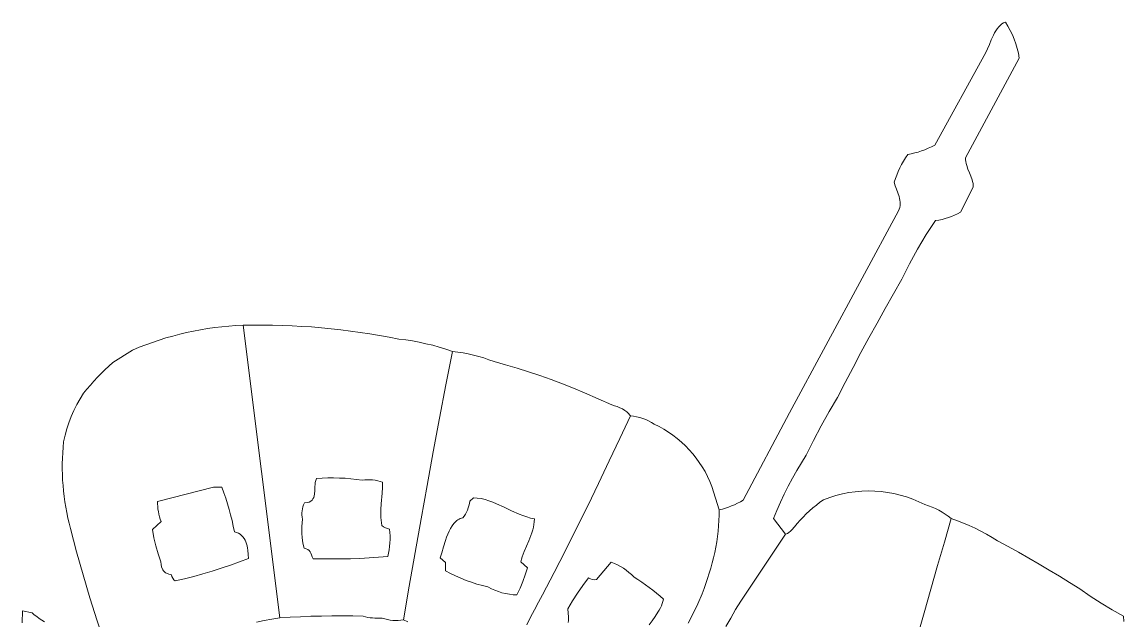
# Model space of a CAD drawing. Header units: inches. Extents: x 37.5 to 70.3, y 17.4 to 61.6.
# Drawn here: x 37.64 to 58.16, y 50.48 to 61.65 of the extents above; entities that cross this region are included whole.
import ezdxf

# ---------------------------------------------------------------- set-up
doc = ezdxf.new("R2010")
doc.units = ezdxf.units.IN
doc.header["$MEASUREMENT"] = 0
doc.layers.add('10_CLOSED_AREAS', color=7, linetype='CONTINUOUS', lineweight=18)

msp = doc.modelspace()

# ---------------------------------------------------------------- linework, layer by layer
at = {"layer": '10_CLOSED_AREAS'}
for points in [[(50.749, 50.373), (50.839, 50.532), (50.931, 50.69), (51.026, 50.847), (51.861, 52.093), (51.634, 52.386), (51.698, 52.54), (51.766, 52.692), (51.837, 52.843), (51.912, 52.992), (51.989, 53.139), (52.071, 53.285), (52.155, 53.429), (52.243, 53.57), (52.382, 53.844), (52.526, 54.115), (52.675, 54.382), (52.83, 54.647), (52.973, 54.926), (53.119, 55.204), (53.266, 55.482), (53.415, 55.758), (53.566, 56.033), (53.719, 56.307), (53.874, 56.58), (54.03, 56.852), (54.171, 57.134), (54.245, 57.274), (54.32, 57.413), (54.398, 57.55), (54.48, 57.684), (54.566, 57.815), (54.656, 57.942), (54.717, 57.953), (54.777, 57.966), (54.837, 57.982), (54.895, 58.001), (54.953, 58.022), (55.01, 58.045), (55.066, 58.072), (55.121, 58.1), (55.357, 58.566), (55.357, 58.601), (55.353, 58.635), (55.346, 58.669), (55.337, 58.702), (55.314, 58.769), (55.287, 58.836), (55.259, 58.903), (55.235, 58.972), (55.225, 59.007), (55.218, 59.042), (55.213, 59.078), (55.212, 59.114), (56.213, 60.973), (56.198, 61.062), (56.177, 61.151), (56.152, 61.238), (56.122, 61.324), (56.087, 61.408), (56.048, 61.489), (56.004, 61.569), (55.955, 61.646), (55.921, 61.63), (55.889, 61.609), (55.859, 61.583), (55.831, 61.553), (55.805, 61.519), (55.78, 61.482), (55.756, 61.442), (55.734, 61.401), (55.694, 61.315), (55.657, 61.229), (55.623, 61.148), (55.59, 61.076), (54.639, 59.349), (54.579, 59.319), (54.519, 59.291), (54.457, 59.265), (54.394, 59.243), (54.331, 59.222), (54.267, 59.204), (54.201, 59.189), (54.136, 59.177), (54.096, 59.116), (54.058, 59.054), (54.023, 58.99), (53.99, 58.926), (53.96, 58.86), (53.931, 58.793), (53.906, 58.725), (53.882, 58.657), (53.905, 58.593), (53.929, 58.527), (53.954, 58.459), (53.975, 58.391), (53.983, 58.357), (53.989, 58.323), (53.993, 58.289), (53.995, 58.256), (53.993, 58.222), (53.988, 58.189), (53.98, 58.156), (53.967, 58.124), (51.936, 54.358), (51.071, 52.728), (51.019, 52.698), (50.965, 52.671), (50.911, 52.646), (50.855, 52.622), (50.799, 52.601), (50.742, 52.581), (50.685, 52.564), (50.627, 52.548), (50.625, 52.448), (50.621, 52.348), (50.614, 52.249), (50.605, 52.149), (50.593, 52.05), (50.578, 51.951), (50.561, 51.853), (50.541, 51.754), (50.519, 51.657), (50.495, 51.559), (50.469, 51.462), (50.44, 51.366), (50.41, 51.27), (50.377, 51.174), (50.342, 51.08), (50.305, 50.985), (50.227, 50.799), (50.141, 50.616), (50.048, 50.435)], [(42.006, 50.456), (42.15, 50.485), (42.294, 50.511), (42.439, 50.534), (41.757, 55.992), (41.624, 55.986), (41.491, 55.976), (41.359, 55.963), (41.227, 55.947), (41.096, 55.928), (40.965, 55.907), (40.835, 55.882), (40.705, 55.854), (40.576, 55.824), (40.448, 55.791), (40.32, 55.754), (40.193, 55.715), (40.068, 55.673), (39.943, 55.628), (39.819, 55.58), (39.696, 55.529), (39.329, 55.298), (39.255, 55.231), (39.183, 55.163), (39.113, 55.094), (39.044, 55.022), (38.977, 54.95), (38.911, 54.876), (38.847, 54.8), (38.784, 54.723), (38.719, 54.619), (38.66, 54.511), (38.605, 54.401), (38.556, 54.289), (38.512, 54.174), (38.474, 54.057), (38.441, 53.939), (38.414, 53.819), (38.404, 53.717), (38.397, 53.615), (38.392, 53.513), (38.389, 53.41), (38.389, 53.308), (38.391, 53.206), (38.395, 53.104), (38.402, 53.003), (38.412, 52.901), (38.423, 52.8), (38.437, 52.699), (38.454, 52.598), (38.472, 52.497), (38.493, 52.397), (38.517, 52.298), (38.543, 52.199), (38.655, 51.766), (38.775, 51.336), (38.902, 50.907), (39.037, 50.481), (39.167, 50.091)], [(47.043, 50.403), (47.112, 50.546), (47.184, 50.688), (47.259, 50.828), (47.336, 50.967), (47.55, 51.379), (47.761, 51.793), (47.969, 52.208), (48.175, 52.624), (48.378, 53.042), (48.578, 53.461), (48.775, 53.881), (48.97, 54.303), (48.957, 54.323), (48.942, 54.341), (48.907, 54.375), (48.867, 54.405), (48.822, 54.432), (48.774, 54.454), (48.724, 54.474), (48.674, 54.492), (48.626, 54.507), (48.118, 54.731), (47.912, 54.818), (47.705, 54.9), (47.496, 54.979), (47.286, 55.054), (47.074, 55.126), (46.861, 55.193), (46.647, 55.256), (46.431, 55.315), (46.337, 55.349), (46.242, 55.381), (46.146, 55.41), (46.05, 55.435), (45.952, 55.457), (45.854, 55.477), (45.755, 55.492), (45.656, 55.505), (45.535, 54.881), (45.416, 54.256), (45.299, 53.632), (45.184, 53.006), (45.072, 52.381), (44.961, 51.755), (44.852, 51.128), (44.746, 50.501), (44.827, 50.464)], [(50.048, 50.435), (50.141, 50.616), (50.227, 50.799), (50.305, 50.985), (50.342, 51.08), (50.377, 51.174), (50.41, 51.27), (50.44, 51.366), (50.469, 51.462), (50.495, 51.559), (50.519, 51.657), (50.541, 51.754), (50.561, 51.853), (50.578, 51.951), (50.593, 52.05), (50.605, 52.149), (50.614, 52.249), (50.621, 52.348), (50.625, 52.448), (50.627, 52.548), (50.489, 52.984), (50.451, 53.079), (50.408, 53.172), (50.361, 53.262), (50.31, 53.35), (50.254, 53.434), (50.195, 53.516), (50.132, 53.595), (50.065, 53.671), (49.995, 53.743), (49.921, 53.812), (49.844, 53.878), (49.763, 53.939), (49.68, 53.997), (49.593, 54.051), (49.504, 54.101), (49.412, 54.146), (49.362, 54.178), (49.31, 54.207), (49.256, 54.232), (49.201, 54.253), (49.145, 54.271), (49.087, 54.286), (49.029, 54.296), (48.97, 54.303), (48.775, 53.881), (48.578, 53.461), (48.378, 53.042), (48.175, 52.624), (47.969, 52.208), (47.761, 51.793), (47.55, 51.379), (47.336, 50.967), (47.259, 50.828), (47.184, 50.688), (47.112, 50.546), (47.043, 50.403)], [(54.321, 50.192), (54.443, 50.632), (54.566, 51.071), (54.691, 51.51), (54.819, 51.948), (54.948, 52.386), (54.893, 52.43), (54.836, 52.471), (54.777, 52.509), (54.716, 52.543), (54.653, 52.574), (54.589, 52.602), (54.523, 52.626), (54.456, 52.647), (54.345, 52.701), (54.231, 52.748), (54.116, 52.79), (53.999, 52.824), (53.881, 52.853), (53.762, 52.875), (53.642, 52.89), (53.522, 52.899), (53.401, 52.902), (53.28, 52.898), (53.159, 52.888), (53.039, 52.871), (52.919, 52.848), (52.8, 52.818), (52.683, 52.782), (52.567, 52.739), (52.5, 52.69), (52.435, 52.639), (52.371, 52.586), (52.309, 52.531), (52.248, 52.475), (52.189, 52.416), (52.132, 52.356), (52.077, 52.294), (52.05, 52.265), (52.025, 52.235), (51.977, 52.178), (51.952, 52.152), (51.925, 52.129), (51.895, 52.109), (51.861, 52.093), (51.026, 50.847), (50.931, 50.69), (50.839, 50.532), (50.749, 50.373)], [(58.165, 50.469), (58.158, 50.566), (57.948, 50.685), (57.741, 50.809), (57.538, 50.94), (57.34, 51.077), (57.152, 51.195), (56.963, 51.311), (56.774, 51.425), (56.583, 51.538), (56.391, 51.649), (56.199, 51.758), (56.005, 51.865), (55.81, 51.971), (55.708, 52.035), (55.605, 52.095), (55.499, 52.152), (55.392, 52.206), (55.284, 52.256), (55.173, 52.303), (55.061, 52.346), (54.948, 52.386), (54.819, 51.948), (54.691, 51.51), (54.566, 51.071), (54.443, 50.632), (54.321, 50.192)], [(47.81, 50.447), (47.816, 50.484), (47.818, 50.519), (47.817, 50.554), (47.811, 50.624), (47.805, 50.701), (47.893, 50.852), (47.986, 50.998), (48.085, 51.141), (48.19, 51.28), (48.225, 51.262), (48.261, 51.251), (48.3, 51.247), (48.338, 51.249), (48.612, 51.574), (48.672, 51.549), (48.73, 51.522), (48.786, 51.492), (48.841, 51.459), (48.893, 51.422), (48.944, 51.383), (48.992, 51.341), (49.039, 51.297), (49.111, 51.251), (49.183, 51.203), (49.253, 51.153), (49.322, 51.102), (49.39, 51.049), (49.457, 50.995), (49.523, 50.939), (49.587, 50.882), (49.578, 50.842), (49.565, 50.801), (49.549, 50.761), (49.53, 50.72), (49.509, 50.68), (49.485, 50.64), (49.434, 50.56), (49.378, 50.482), (49.32, 50.407)], [(38.054, 50.464), (38.005, 50.493), (37.958, 50.524), (37.912, 50.558), (37.867, 50.594), (37.825, 50.631), (37.649, 50.664), (37.639, 50.442)], [(44.827, 50.464), (44.746, 50.501), (44.696, 50.492), (44.645, 50.487), (44.595, 50.485), (44.544, 50.487), (44.494, 50.493), (44.444, 50.502), (44.395, 50.515), (44.347, 50.531), (44.302, 50.529), (44.257, 50.528), (44.212, 50.529), (44.168, 50.533), (44.123, 50.538), (44.079, 50.545), (44.035, 50.555), (43.992, 50.566), (43.798, 50.571), (43.603, 50.573), (43.409, 50.573), (43.215, 50.57), (43.021, 50.564), (42.827, 50.557), (42.633, 50.547), (42.439, 50.534), (42.294, 50.511), (42.15, 50.485), (42.006, 50.456)]]:
    msp.add_lwpolyline(points, dxfattribs=at)
for points in [[(44.746, 50.501), (44.852, 51.128), (44.961, 51.755), (45.072, 52.381), (45.184, 53.006), (45.299, 53.632), (45.416, 54.256), (45.535, 54.881), (45.656, 55.505), (45.534, 55.546), (45.411, 55.584), (45.288, 55.618), (45.163, 55.648), (45.038, 55.675), (44.912, 55.699), (44.786, 55.718), (44.658, 55.735), (44.479, 55.77), (44.299, 55.802), (44.119, 55.832), (43.939, 55.859), (43.758, 55.884), (43.577, 55.906), (43.396, 55.926), (43.215, 55.944), (43.033, 55.959), (42.851, 55.971), (42.669, 55.981), (42.487, 55.988), (42.304, 55.993), (42.122, 55.995), (41.939, 55.995), (41.757, 55.992), (42.439, 50.534), (42.633, 50.547), (42.827, 50.557), (43.021, 50.564), (43.215, 50.57), (43.409, 50.573), (43.603, 50.573), (43.798, 50.571), (43.992, 50.566), (44.035, 50.555), (44.079, 50.545), (44.123, 50.538), (44.168, 50.533), (44.212, 50.529), (44.257, 50.528), (44.302, 50.529), (44.347, 50.531), (44.395, 50.515), (44.444, 50.502), (44.494, 50.493), (44.544, 50.487), (44.595, 50.485), (44.645, 50.487), (44.696, 50.492)], [(40.165, 52.708), (41.204, 52.971), (41.361, 52.971), (41.398, 52.869), (41.433, 52.766), (41.466, 52.663), (41.496, 52.559), (41.524, 52.454), (41.55, 52.349), (41.573, 52.243), (41.594, 52.137), (41.634, 52.128), (41.669, 52.114), (41.701, 52.096), (41.728, 52.074), (41.753, 52.047), (41.774, 52.018), (41.792, 51.986), (41.807, 51.952), (41.82, 51.915), (41.83, 51.877), (41.838, 51.838), (41.844, 51.798), (41.852, 51.719), (41.854, 51.642), (41.687, 51.578), (41.519, 51.518), (41.35, 51.461), (41.179, 51.408), (41.008, 51.357), (40.836, 51.309), (40.663, 51.264), (40.49, 51.223), (40.465, 51.247), (40.446, 51.275), (40.432, 51.307), (40.425, 51.34), (40.372, 51.353), (40.33, 51.369), (40.313, 51.378), (40.297, 51.389), (40.284, 51.401), (40.272, 51.415), (40.261, 51.429), (40.253, 51.446), (40.239, 51.484), (40.23, 51.529), (40.223, 51.582), (40.173, 51.728), (40.13, 51.877), (40.095, 52.028), (40.067, 52.181), (40.23, 52.331), (40.213, 52.376), (40.199, 52.422), (40.188, 52.469), (40.178, 52.516), (40.171, 52.564), (40.167, 52.612), (40.164, 52.66)], [(42.899, 52.678), (42.947, 52.684), (42.985, 52.695), (43.016, 52.71), (43.04, 52.729), (43.058, 52.753), (43.071, 52.779), (43.08, 52.809), (43.086, 52.841), (43.091, 52.91), (43.093, 52.984), (43.096, 53.022), (43.101, 53.06), (43.109, 53.097), (43.121, 53.133), (43.228, 53.14), (43.336, 53.145), (43.443, 53.145), (43.55, 53.143), (43.657, 53.138), (43.764, 53.129), (43.87, 53.118), (43.977, 53.103), (44.025, 53.109), (44.073, 53.112), (44.121, 53.112), (44.169, 53.109), (44.216, 53.103), (44.264, 53.093), (44.31, 53.081), (44.356, 53.066), (44.353, 52.964), (44.346, 52.863), (44.328, 52.66), (44.322, 52.558), (44.32, 52.457), (44.322, 52.407), (44.326, 52.357), (44.333, 52.307), (44.342, 52.257), (44.373, 52.232), (44.408, 52.213), (44.445, 52.199), (44.484, 52.191), (44.49, 52.127), (44.494, 52.062), (44.494, 51.998), (44.491, 51.933), (44.486, 51.869), (44.478, 51.805), (44.467, 51.741), (44.453, 51.678), (44.28, 51.664), (44.106, 51.653), (43.932, 51.644), (43.757, 51.638), (43.583, 51.634), (43.409, 51.633), (43.235, 51.635), (43.06, 51.639), (43.043, 51.676), (43.03, 51.71), (43.017, 51.74), (43.003, 51.767), (42.986, 51.79), (42.964, 51.809), (42.934, 51.825), (42.894, 51.837), (42.878, 51.903), (42.866, 51.97), (42.857, 52.038), (42.852, 52.105), (42.849, 52.173), (42.85, 52.241), (42.854, 52.309), (42.861, 52.377), (42.855, 52.416), (42.852, 52.454), (42.852, 52.493), (42.855, 52.531), (42.862, 52.569), (42.871, 52.606), (42.883, 52.643)], [(45.981, 52.711), (46.046, 52.776), (46.119, 52.77), (46.192, 52.758), (46.264, 52.74), (46.335, 52.718), (46.406, 52.692), (46.477, 52.663), (46.618, 52.6), (46.758, 52.533), (46.898, 52.47), (46.969, 52.442), (47.04, 52.417), (47.111, 52.396), (47.183, 52.379), (47.18, 52.327), (47.174, 52.276), (47.164, 52.225), (47.151, 52.174), (47.136, 52.123), (47.119, 52.073), (47.079, 51.973), (46.995, 51.775), (46.957, 51.676), (46.941, 51.627), (46.927, 51.577), (47.053, 51.47), (47.013, 51.339), (46.968, 51.211), (46.916, 51.086), (46.858, 50.963), (46.787, 50.967), (46.717, 50.975), (46.647, 50.987), (46.579, 51.004), (46.511, 51.025), (46.445, 51.05), (46.381, 51.079), (46.318, 51.112), (46.215, 51.137), (46.112, 51.166), (46.011, 51.199), (45.912, 51.235), (45.813, 51.274), (45.716, 51.316), (45.62, 51.362), (45.526, 51.411), (45.526, 51.567), (45.428, 51.652), (45.459, 51.749), (45.491, 51.861), (45.526, 51.979), (45.547, 52.038), (45.569, 52.096), (45.593, 52.151), (45.62, 52.204), (45.649, 52.252), (45.682, 52.295), (45.718, 52.333), (45.738, 52.349), (45.758, 52.363), (45.78, 52.375), (45.802, 52.385), (45.826, 52.393), (45.851, 52.399), (45.875, 52.434), (45.898, 52.47), (45.918, 52.508), (45.936, 52.546), (45.951, 52.586), (45.963, 52.627), (45.973, 52.669)]]:
    msp.add_lwpolyline(points, close=True, dxfattribs=at)

doc.saveas('drawing.dxf')
